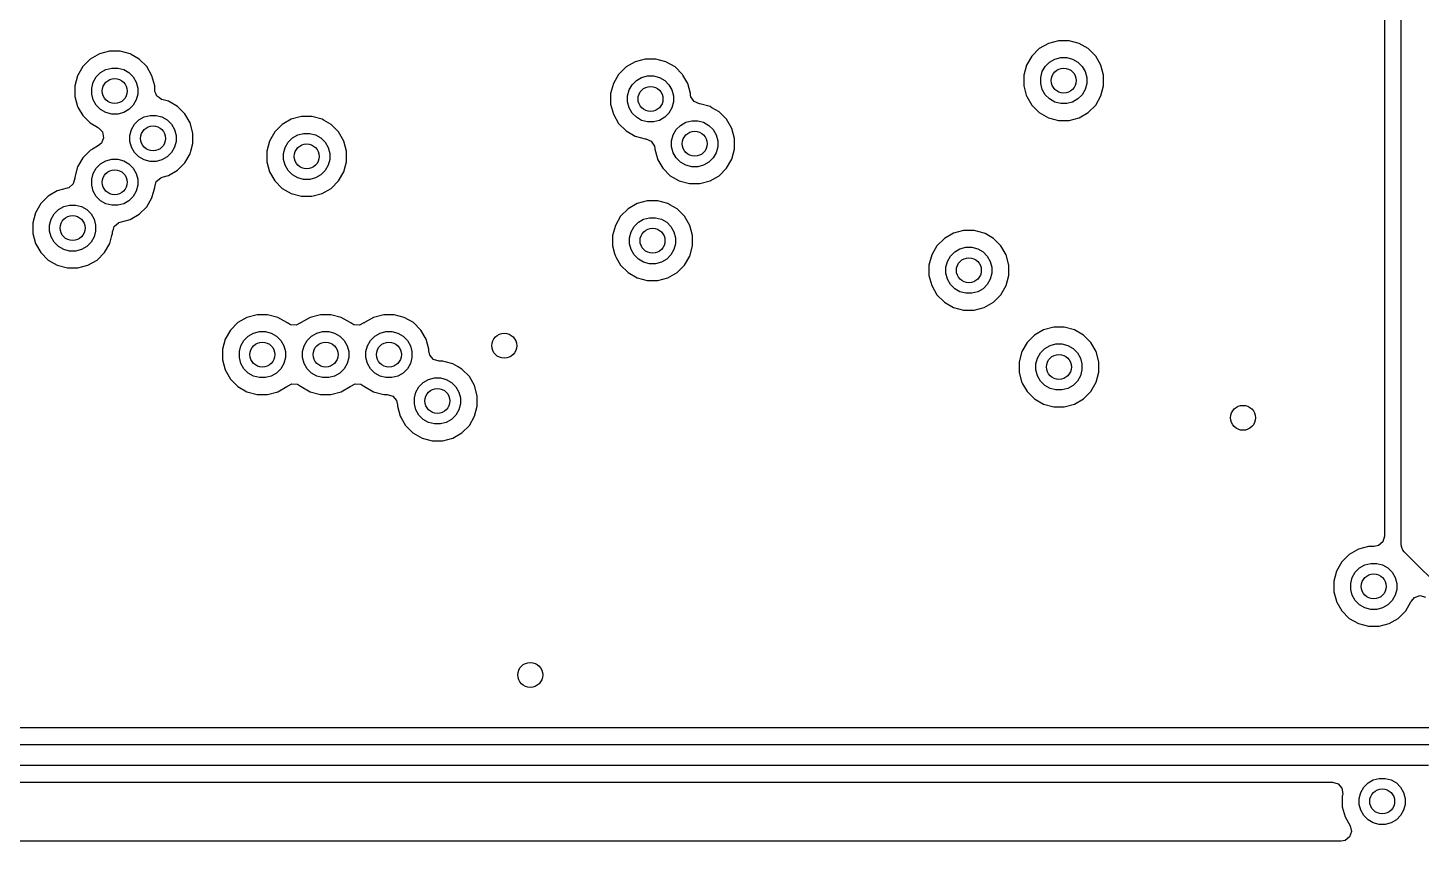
# Model space of a CAD drawing. Extents: x 4.96 to 8.86, y -3.82 to -3.08.
# Drawn here: x 5.454 to 6.114, y -3.821 to -3.435 of the extents above; entities that cross this region are included whole.
import ezdxf

# ---------------------------------------------------------------- set-up
doc = ezdxf.new("R2010")
doc.units = 0
doc.header["$MEASUREMENT"] = 0
doc.layers.add('BLACK', color=7, linetype='CONTINUOUS')

msp = doc.modelspace()

# ---------------------------------------------------------------- linework, layer by layer
at = {"layer": 'BLACK', "linetype": 'CONTINUOUS'}
for p, q in [((6.105, -3.68), (6.105, -3.22307)), ((6.09711, -3.26396), (6.09711, -3.6762)), ((5.94251, -3.44108), (5.9377, -3.44237)), ((5.94749, -3.44108), (5.94251, -3.44108)), ((5.9523, -3.44237), (5.94749, -3.44108)), ((5.4877, -3.44737), (5.48338, -3.44986)), ((5.49251, -3.44608), (5.4877, -3.44737)), ((5.4877, -3.44737), (5.4877, -3.44737)), ((5.49749, -3.44608), (5.49251, -3.44608)), ((5.5023, -3.44737), (5.49749, -3.44608)), ((5.50282, -3.44767), (5.5023, -3.44737)), ((5.5023, -3.44737), (5.5023, -3.44737)), ((5.5023, -3.44737), (5.5023, -3.44737)), ((5.50662, -3.44986), (5.50282, -3.44767)), ((5.92986, -3.44838), (5.92737, -3.4527)), ((5.93338, -3.44486), (5.92986, -3.44838)), ((5.9377, -3.44237), (5.93338, -3.44486)), ((5.9377, -3.44237), (5.9377, -3.44237)), ((5.95662, -3.44486), (5.9523, -3.44237)), ((5.96014, -3.44838), (5.95662, -3.44486)), ((5.96263, -3.4527), (5.96014, -3.44838)), ((5.47986, -3.45338), (5.47737, -3.4577)), ((5.48338, -3.44986), (5.47986, -3.45338)), ((5.48829, -3.45625), (5.49078, -3.45482)), ((5.49078, -3.45482), (5.49356, -3.45407)), ((5.49356, -3.45407), (5.49644, -3.45407)), ((5.49644, -3.45407), (5.49922, -3.45482)), ((5.49922, -3.45482), (5.50171, -3.45625)), ((5.51014, -3.45338), (5.50662, -3.44986)), ((5.51263, -3.4577), (5.51014, -3.45338)), ((5.73743, -3.45356), (5.73391, -3.45708)), ((5.74175, -3.45107), (5.73743, -3.45356)), ((5.74656, -3.44978), (5.74175, -3.45107)), ((5.74175, -3.45107), (5.74175, -3.45107)), ((5.75154, -3.44978), (5.74656, -3.44978)), ((5.75635, -3.45107), (5.75154, -3.44978)), ((5.76067, -3.45356), (5.75635, -3.45107)), ((5.76419, -3.45708), (5.76067, -3.45356)), ((5.92737, -3.4527), (5.92608, -3.45751)), ((5.92737, -3.4527), (5.92737, -3.4527)), ((5.92737, -3.4527), (5.92737, -3.4527)), ((5.93482, -3.45578), (5.93625, -3.45329)), ((5.93625, -3.45329), (5.93829, -3.45125)), ((5.93829, -3.45125), (5.94078, -3.44982)), ((5.94078, -3.44982), (5.94356, -3.44907)), ((5.94356, -3.44907), (5.94644, -3.44907)), ((5.94644, -3.44907), (5.94922, -3.44982)), ((5.94922, -3.44982), (5.95171, -3.45125)), ((5.95171, -3.45125), (5.95375, -3.45329)), ((5.95375, -3.45329), (5.95518, -3.45578)), ((5.96392, -3.45751), (5.96263, -3.4527)), ((5.47737, -3.4577), (5.47608, -3.46251)), ((5.47737, -3.4577), (5.47737, -3.4577)), ((5.48407, -3.46356), (5.48482, -3.46078)), ((5.48482, -3.46078), (5.48625, -3.45829)), ((5.48625, -3.45829), (5.48829, -3.45625)), ((5.50171, -3.45625), (5.50375, -3.45829)), ((5.50375, -3.45829), (5.50518, -3.46078)), ((5.50518, -3.46078), (5.50593, -3.46356)), ((5.51392, -3.46251), (5.51263, -3.4577)), ((5.73142, -3.4614), (5.73013, -3.46621)), ((5.73391, -3.45708), (5.73142, -3.4614)), ((5.73142, -3.4614), (5.73142, -3.4614)), ((5.7403, -3.46199), (5.74234, -3.45995)), ((5.74234, -3.45995), (5.74483, -3.45851)), ((5.74483, -3.45851), (5.74761, -3.45777)), ((5.74761, -3.45777), (5.75049, -3.45777)), ((5.75049, -3.45777), (5.75327, -3.45851)), ((5.75327, -3.45851), (5.75576, -3.45995)), ((5.75576, -3.45995), (5.7578, -3.46199)), ((5.76444, -3.45751), (5.76419, -3.45708)), ((5.76668, -3.4614), (5.76444, -3.45751)), ((5.76797, -3.46621), (5.76668, -3.4614)), ((5.92608, -3.45751), (5.92608, -3.46249)), ((5.93407, -3.45856), (5.93482, -3.45578)), ((5.93407, -3.46144), (5.93407, -3.45856)), ((5.93482, -3.46422), (5.93407, -3.46144)), ((5.95518, -3.45578), (5.95593, -3.45856)), ((5.95593, -3.46144), (5.95518, -3.46422)), ((5.95593, -3.45856), (5.95593, -3.46144)), ((5.96392, -3.46249), (5.96392, -3.45751)), ((5.47608, -3.46251), (5.47608, -3.46749)), ((5.47608, -3.46749), (5.47737, -3.47229)), ((5.48407, -3.46644), (5.48407, -3.46356)), ((5.48482, -3.46922), (5.48407, -3.46644)), ((5.50593, -3.46644), (5.50518, -3.46922)), ((5.50593, -3.46356), (5.50593, -3.46644)), ((5.51392, -3.46432), (5.51392, -3.46251)), ((5.51392, -3.46251), (5.51392, -3.46251)), ((5.51395, -3.46475), (5.51392, -3.46432)), ((5.51394, -3.46481), (5.51395, -3.46475)), ((5.51396, -3.46486), (5.51394, -3.46481)), ((5.51398, -3.46513), (5.51396, -3.46486)), ((5.51451, -3.46621), (5.51398, -3.46513)), ((5.51452, -3.46622), (5.51451, -3.46621)), ((5.51498, -3.46735), (5.51452, -3.46622)), ((5.51511, -3.46745), (5.51498, -3.46735)), ((5.51519, -3.4676), (5.51511, -3.46745)), ((5.51623, -3.46824), (5.51519, -3.4676)), ((5.51723, -3.46894), (5.51623, -3.46824)), ((5.73013, -3.46621), (5.73013, -3.47119)), ((5.73812, -3.46726), (5.73887, -3.46448)), ((5.73812, -3.47014), (5.73812, -3.46726)), ((5.73887, -3.46448), (5.7403, -3.46199)), ((5.7578, -3.46199), (5.75923, -3.46448)), ((5.75923, -3.46448), (5.75998, -3.46726)), ((5.75998, -3.46726), (5.75998, -3.47014)), ((5.76797, -3.46699), (5.76797, -3.46621)), ((5.76821, -3.46773), (5.76797, -3.46699)), ((5.7697, -3.46993), (5.76821, -3.46773)), ((5.92608, -3.46249), (5.92725, -3.46686)), ((5.92725, -3.46686), (5.92737, -3.4673)), ((5.92737, -3.4673), (5.92737, -3.4673)), ((5.92737, -3.4673), (5.92748, -3.46749)), ((5.92748, -3.46749), (5.92986, -3.47162)), ((5.93625, -3.46671), (5.93482, -3.46422)), ((5.93829, -3.46875), (5.93625, -3.46671)), ((5.95375, -3.46671), (5.95171, -3.46875)), ((5.95518, -3.46422), (5.95375, -3.46671)), ((5.96014, -3.47162), (5.96263, -3.4673)), ((5.96263, -3.4673), (5.96392, -3.46249)), ((5.47737, -3.47229), (5.47737, -3.4723)), ((5.47737, -3.4723), (5.47737, -3.4723)), ((5.47737, -3.4723), (5.4777, -3.47287)), ((5.4777, -3.47287), (5.47986, -3.47662)), ((5.48625, -3.47171), (5.48482, -3.46922)), ((5.48829, -3.47375), (5.48625, -3.47171)), ((5.49078, -3.47518), (5.48829, -3.47375)), ((5.50171, -3.47375), (5.49922, -3.47518)), ((5.50375, -3.47171), (5.50171, -3.47375)), ((5.50518, -3.46922), (5.50375, -3.47171)), ((5.51738, -3.46899), (5.51723, -3.46894)), ((5.52045, -3.46981), (5.51738, -3.46899)), ((5.52477, -3.4723), (5.52045, -3.46981)), ((5.52829, -3.47583), (5.52477, -3.4723)), ((5.73013, -3.47119), (5.73142, -3.476)), ((5.73887, -3.47292), (5.73812, -3.47014)), ((5.7403, -3.47541), (5.73887, -3.47292)), ((5.75923, -3.47292), (5.7578, -3.47541)), ((5.75998, -3.47014), (5.75923, -3.47292)), ((5.77221, -3.47105), (5.7697, -3.46993)), ((5.77249, -3.47108), (5.77221, -3.47105)), ((5.7773, -3.47237), (5.77249, -3.47108)), ((5.77817, -3.47287), (5.7773, -3.47237)), ((5.7773, -3.47237), (5.7773, -3.47237)), ((5.7773, -3.47237), (5.7773, -3.47237)), ((5.78162, -3.47486), (5.77817, -3.47287)), ((5.78514, -3.47838), (5.78162, -3.47486)), ((5.92986, -3.47162), (5.93338, -3.47514)), ((5.93338, -3.47514), (5.9377, -3.47763)), ((5.94078, -3.47018), (5.93829, -3.46875)), ((5.94356, -3.47093), (5.94078, -3.47018)), ((5.94644, -3.47093), (5.94356, -3.47093)), ((5.94922, -3.47018), (5.94644, -3.47093)), ((5.95171, -3.46875), (5.94922, -3.47018)), ((5.9523, -3.47763), (5.95662, -3.47514)), ((5.95662, -3.47514), (5.96014, -3.47162)), ((5.47986, -3.47662), (5.48338, -3.48014)), ((5.48338, -3.48014), (5.48684, -3.48213)), ((5.49356, -3.47593), (5.49078, -3.47518)), ((5.49644, -3.47593), (5.49356, -3.47593)), ((5.49922, -3.47518), (5.49644, -3.47593)), ((5.50297, -3.48322), (5.50441, -3.48073)), ((5.50441, -3.48073), (5.50644, -3.4787)), ((5.50644, -3.4787), (5.50893, -3.47726)), ((5.50893, -3.47726), (5.51171, -3.47651)), ((5.51171, -3.47651), (5.51459, -3.47651)), ((5.51459, -3.47651), (5.51737, -3.47726)), ((5.51737, -3.47726), (5.51986, -3.4787)), ((5.51986, -3.4787), (5.5219, -3.48073)), ((5.5219, -3.48073), (5.52334, -3.48322)), ((5.53078, -3.48014), (5.52829, -3.47583)), ((5.53207, -3.48495), (5.53078, -3.48014)), ((5.57438, -3.48086), (5.57086, -3.48438)), ((5.5787, -3.47837), (5.57438, -3.48086)), ((5.58351, -3.47708), (5.5787, -3.47837)), ((5.5787, -3.47837), (5.5787, -3.47837)), ((5.58849, -3.47708), (5.58351, -3.47708)), ((5.5933, -3.47837), (5.58849, -3.47708)), ((5.59425, -3.47892), (5.5933, -3.47837)), ((5.5933, -3.47837), (5.5933, -3.47837)), ((5.5933, -3.47837), (5.5933, -3.47837)), ((5.59762, -3.48086), (5.59425, -3.47892)), ((5.60114, -3.48438), (5.59762, -3.48086)), ((5.73142, -3.476), (5.73391, -3.48031)), ((5.73391, -3.48031), (5.73743, -3.48383)), ((5.74234, -3.47744), (5.7403, -3.47541)), ((5.74483, -3.47888), (5.74234, -3.47744)), ((5.74761, -3.47963), (5.74483, -3.47888)), ((5.75049, -3.47963), (5.74761, -3.47963)), ((5.75327, -3.47888), (5.75049, -3.47963)), ((5.75576, -3.47744), (5.75327, -3.47888)), ((5.7578, -3.47541), (5.75576, -3.47744)), ((5.76125, -3.48329), (5.76329, -3.48125)), ((5.76329, -3.48125), (5.76578, -3.47982)), ((5.76578, -3.47982), (5.76856, -3.47907)), ((5.76856, -3.47907), (5.77144, -3.47907)), ((5.77144, -3.47907), (5.77422, -3.47982)), ((5.77422, -3.47982), (5.77671, -3.48125)), ((5.77671, -3.48125), (5.77875, -3.48329)), ((5.78763, -3.4827), (5.78514, -3.47838)), ((5.9377, -3.47763), (5.94251, -3.47892)), ((5.94251, -3.47892), (5.94251, -3.47892)), ((5.94251, -3.47892), (5.94749, -3.47892)), ((5.94749, -3.47892), (5.9523, -3.47763)), ((5.94749, -3.47892), (5.94749, -3.47892)), ((5.48684, -3.48213), (5.48731, -3.48241)), ((5.48731, -3.48241), (5.48921, -3.4844)), ((5.48973, -3.4871), (5.48871, -3.48965)), ((5.48921, -3.4844), (5.48973, -3.4871)), ((5.50222, -3.486), (5.50297, -3.48322)), ((5.50222, -3.48888), (5.50222, -3.486)), ((5.52334, -3.48322), (5.52408, -3.486)), ((5.52408, -3.486), (5.52408, -3.48888)), ((5.53207, -3.48993), (5.53207, -3.48495)), ((5.57086, -3.48438), (5.56837, -3.4887)), ((5.57725, -3.48929), (5.57929, -3.48725)), ((5.57929, -3.48725), (5.58178, -3.48582)), ((5.58178, -3.48582), (5.58456, -3.48507)), ((5.58456, -3.48507), (5.58744, -3.48507)), ((5.58744, -3.48507), (5.59022, -3.48582)), ((5.59022, -3.48582), (5.59271, -3.48725)), ((5.59271, -3.48725), (5.59475, -3.48929)), ((5.60363, -3.4887), (5.60114, -3.48438)), ((5.73743, -3.48383), (5.74175, -3.48633)), ((5.74175, -3.48633), (5.74656, -3.48761)), ((5.74656, -3.48761), (5.74656, -3.48761)), ((5.74656, -3.48761), (5.74684, -3.48765)), ((5.74684, -3.48765), (5.74935, -3.48876)), ((5.75907, -3.48856), (5.75982, -3.48578)), ((5.75982, -3.48578), (5.76125, -3.48329)), ((5.77875, -3.48329), (5.78018, -3.48578)), ((5.78018, -3.48578), (5.78093, -3.48856)), ((5.78892, -3.48751), (5.78763, -3.4827)), ((5.78892, -3.49249), (5.78892, -3.48751)), ((5.48338, -3.49313), (5.47986, -3.49665)), ((5.48449, -3.49249), (5.48338, -3.49313)), ((5.48598, -3.49163), (5.48449, -3.49249)), ((5.48731, -3.49086), (5.48598, -3.49163)), ((5.48871, -3.48965), (5.48731, -3.49086)), ((5.50297, -3.49166), (5.50222, -3.48888)), ((5.50441, -3.49415), (5.50297, -3.49166)), ((5.50644, -3.49619), (5.50441, -3.49415)), ((5.5219, -3.49415), (5.51986, -3.49619)), ((5.52334, -3.49166), (5.5219, -3.49415)), ((5.52408, -3.48888), (5.52334, -3.49166)), ((5.52829, -3.49906), (5.53078, -3.49474)), ((5.53078, -3.49474), (5.53111, -3.49351)), ((5.53111, -3.49351), (5.53207, -3.48993)), ((5.56837, -3.4887), (5.56708, -3.49351)), ((5.56708, -3.49351), (5.56708, -3.49849)), ((5.56837, -3.4887), (5.56837, -3.4887)), ((5.57507, -3.49456), (5.57582, -3.49178)), ((5.57507, -3.49744), (5.57507, -3.49456)), ((5.57582, -3.49178), (5.57725, -3.48929)), ((5.59475, -3.48929), (5.59618, -3.49178)), ((5.59618, -3.49178), (5.59693, -3.49456)), ((5.59693, -3.49456), (5.59693, -3.49744)), ((5.60492, -3.49351), (5.60363, -3.4887)), ((5.60492, -3.49849), (5.60492, -3.49351)), ((5.74935, -3.48876), (5.75087, -3.49106)), ((5.75087, -3.49106), (5.75104, -3.49217)), ((5.75104, -3.49217), (5.75104, -3.49217)), ((5.75104, -3.49217), (5.75108, -3.49249)), ((5.75108, -3.49249), (5.75108, -3.49249)), ((5.75108, -3.49249), (5.75214, -3.49644)), ((5.75907, -3.49144), (5.75907, -3.48856)), ((5.75982, -3.49422), (5.75907, -3.49144)), ((5.76125, -3.49671), (5.75982, -3.49422)), ((5.78018, -3.49422), (5.77875, -3.49671)), ((5.78093, -3.49144), (5.78018, -3.49422)), ((5.78093, -3.48856), (5.78093, -3.49144)), ((5.78763, -3.4973), (5.78892, -3.49249)), ((5.47737, -3.50096), (5.47608, -3.50578)), ((5.47986, -3.49665), (5.47737, -3.50096)), ((5.47737, -3.50096), (5.47737, -3.50096)), ((5.48482, -3.50405), (5.48625, -3.50156)), ((5.48625, -3.50156), (5.48829, -3.49952)), ((5.48829, -3.49952), (5.49078, -3.49808)), ((5.49078, -3.49808), (5.49356, -3.49734)), ((5.49356, -3.49734), (5.49644, -3.49734)), ((5.49644, -3.49734), (5.49922, -3.49808)), ((5.49922, -3.49808), (5.50171, -3.49952)), ((5.50171, -3.49952), (5.50375, -3.50156)), ((5.50375, -3.50156), (5.50518, -3.50405)), ((5.50893, -3.49763), (5.50644, -3.49619)), ((5.51171, -3.49837), (5.50893, -3.49763)), ((5.51459, -3.49837), (5.51171, -3.49837)), ((5.51737, -3.49763), (5.51459, -3.49837)), ((5.51986, -3.49619), (5.51737, -3.49763)), ((5.52477, -3.50258), (5.52829, -3.49906)), ((5.56708, -3.49849), (5.56837, -3.5033)), ((5.57582, -3.50022), (5.57507, -3.49744)), ((5.57725, -3.50271), (5.57582, -3.50022)), ((5.59618, -3.50022), (5.59475, -3.50271)), ((5.59693, -3.49744), (5.59618, -3.50022)), ((5.60363, -3.5033), (5.60492, -3.49849)), ((5.75214, -3.49644), (5.75237, -3.4973)), ((5.75237, -3.4973), (5.75237, -3.4973)), ((5.75237, -3.4973), (5.75256, -3.49763)), ((5.75256, -3.49763), (5.75486, -3.50162)), ((5.76329, -3.49875), (5.76125, -3.49671)), ((5.76578, -3.50018), (5.76329, -3.49875)), ((5.76856, -3.50093), (5.76578, -3.50018)), ((5.77144, -3.50093), (5.76856, -3.50093)), ((5.77422, -3.50018), (5.77144, -3.50093)), ((5.77671, -3.49875), (5.77422, -3.50018)), ((5.77875, -3.49671), (5.77671, -3.49875)), ((5.78514, -3.50162), (5.78763, -3.4973)), ((5.47608, -3.50638), (5.47531, -3.50902)), ((5.47608, -3.50578), (5.47608, -3.50638)), ((5.48407, -3.50683), (5.48482, -3.50405)), ((5.48407, -3.50971), (5.48407, -3.50683)), ((5.50518, -3.50405), (5.50593, -3.50683)), ((5.50593, -3.50683), (5.50593, -3.50971)), ((5.51392, -3.51057), (5.51469, -3.50793)), ((5.51469, -3.50793), (5.51677, -3.50613)), ((5.51677, -3.50613), (5.51754, -3.50585)), ((5.51754, -3.50585), (5.52045, -3.50507)), ((5.52045, -3.50507), (5.52477, -3.50258)), ((5.56837, -3.5033), (5.57086, -3.50762)), ((5.57086, -3.50762), (5.57438, -3.51114)), ((5.57929, -3.50475), (5.57725, -3.50271)), ((5.58178, -3.50618), (5.57929, -3.50475)), ((5.58456, -3.50693), (5.58178, -3.50618)), ((5.58744, -3.50693), (5.58456, -3.50693)), ((5.59022, -3.50618), (5.58744, -3.50693)), ((5.59271, -3.50475), (5.59022, -3.50618)), ((5.59475, -3.50271), (5.59271, -3.50475)), ((5.59762, -3.51114), (5.60114, -3.50762)), ((5.60114, -3.50762), (5.60363, -3.5033)), ((5.75486, -3.50162), (5.75838, -3.50514)), ((5.75838, -3.50514), (5.7627, -3.50763)), ((5.7627, -3.50763), (5.76751, -3.50892)), ((5.77249, -3.50892), (5.7773, -3.50763)), ((5.7773, -3.50763), (5.78162, -3.50514)), ((5.78162, -3.50514), (5.78514, -3.50162)), ((5.4677, -3.51237), (5.46338, -3.51486)), ((5.47246, -3.51109), (5.4677, -3.51237)), ((5.4677, -3.51237), (5.4677, -3.51237)), ((5.47323, -3.51082), (5.47246, -3.51109)), ((5.47531, -3.50902), (5.47323, -3.51082)), ((5.48482, -3.51249), (5.48407, -3.50971)), ((5.48625, -3.51498), (5.48482, -3.51249)), ((5.50518, -3.51249), (5.50375, -3.51498)), ((5.50593, -3.50971), (5.50518, -3.51249)), ((5.51263, -3.51557), (5.51392, -3.51076)), ((5.51392, -3.51076), (5.51392, -3.51057)), ((5.57438, -3.51114), (5.5787, -3.51363)), ((5.5787, -3.51363), (5.58351, -3.51492)), ((5.58849, -3.51492), (5.5933, -3.51363)), ((5.5933, -3.51363), (5.59762, -3.51114)), ((5.76751, -3.50892), (5.76751, -3.50892)), ((5.76751, -3.50892), (5.77249, -3.50892)), ((5.77249, -3.50892), (5.77249, -3.50892)), ((5.45986, -3.51838), (5.45737, -3.5227)), ((5.46338, -3.51486), (5.45986, -3.51838)), ((5.46625, -3.52329), (5.46829, -3.52125)), ((5.46829, -3.52125), (5.47078, -3.51982)), ((5.47078, -3.51982), (5.47356, -3.51907)), ((5.47356, -3.51907), (5.47644, -3.51907)), ((5.47644, -3.51907), (5.47922, -3.51982)), ((5.47922, -3.51982), (5.48171, -3.52125)), ((5.48171, -3.52125), (5.48375, -3.52329)), ((5.48829, -3.51701), (5.48625, -3.51498)), ((5.49078, -3.51845), (5.48829, -3.51701)), ((5.49356, -3.5192), (5.49078, -3.51845)), ((5.49644, -3.5192), (5.49356, -3.5192)), ((5.49922, -3.51845), (5.49644, -3.5192)), ((5.50171, -3.51701), (5.49922, -3.51845)), ((5.50375, -3.51498), (5.50171, -3.51701)), ((5.50662, -3.5234), (5.51014, -3.51988)), ((5.51014, -3.51988), (5.51263, -3.51557)), ((5.58351, -3.51492), (5.58351, -3.51492)), ((5.58351, -3.51492), (5.58849, -3.51492)), ((5.58849, -3.51492), (5.58849, -3.51492)), ((5.73838, -3.52086), (5.73486, -3.52438)), ((5.7427, -3.51837), (5.73838, -3.52086)), ((5.74751, -3.51708), (5.7427, -3.51837)), ((5.7427, -3.51837), (5.7427, -3.51837)), ((5.75249, -3.51708), (5.74751, -3.51708)), ((5.7573, -3.51837), (5.75249, -3.51708)), ((5.75821, -3.51889), (5.7573, -3.51837)), ((5.7573, -3.51837), (5.7573, -3.51837)), ((5.7573, -3.51837), (5.7573, -3.51837)), ((5.76162, -3.52086), (5.75821, -3.51889)), ((5.76514, -3.52438), (5.76162, -3.52086)), ((5.45737, -3.5227), (5.45608, -3.52751)), ((5.45608, -3.52751), (5.45608, -3.53249)), ((5.45737, -3.5227), (5.45737, -3.5227)), ((5.46407, -3.52856), (5.46482, -3.52578)), ((5.46482, -3.52578), (5.46625, -3.52329)), ((5.48375, -3.52329), (5.48518, -3.52578)), ((5.48518, -3.52578), (5.48593, -3.52856)), ((5.4958, -3.52829), (5.49677, -3.52745)), ((5.49677, -3.52745), (5.49691, -3.5274)), ((5.49691, -3.5274), (5.49694, -3.52737)), ((5.49694, -3.52737), (5.49699, -3.52737)), ((5.49699, -3.52737), (5.49754, -3.52717)), ((5.49754, -3.52717), (5.5023, -3.52589)), ((5.5023, -3.52589), (5.50662, -3.5234)), ((5.73486, -3.52438), (5.73237, -3.5287)), ((5.74125, -3.52929), (5.74329, -3.52725)), ((5.74329, -3.52725), (5.74578, -3.52582)), ((5.74578, -3.52582), (5.74856, -3.52507)), ((5.74856, -3.52507), (5.75144, -3.52507)), ((5.75144, -3.52507), (5.75422, -3.52582)), ((5.75422, -3.52582), (5.75671, -3.52725)), ((5.75671, -3.52725), (5.75875, -3.52929)), ((5.76763, -3.5287), (5.76514, -3.52438)), ((5.45608, -3.53249), (5.45737, -3.5373)), ((5.46407, -3.53144), (5.46407, -3.52856)), ((5.46482, -3.53422), (5.46407, -3.53144)), ((5.46625, -3.53671), (5.46482, -3.53422)), ((5.48518, -3.53422), (5.48375, -3.53671)), ((5.48593, -3.53144), (5.48518, -3.53422)), ((5.48593, -3.52856), (5.48593, -3.53144)), ((5.49263, -3.5373), (5.49364, -3.53351)), ((5.49364, -3.53351), (5.49392, -3.53249)), ((5.49392, -3.5317), (5.49433, -3.53048)), ((5.49392, -3.53179), (5.49392, -3.5317)), ((5.49392, -3.53249), (5.49392, -3.53179)), ((5.49433, -3.53048), (5.49469, -3.52925)), ((5.49469, -3.52925), (5.49477, -3.52918)), ((5.49477, -3.52918), (5.4948, -3.52909)), ((5.4948, -3.52909), (5.4958, -3.52829)), ((5.73237, -3.5287), (5.73108, -3.53351)), ((5.73108, -3.53351), (5.73108, -3.53849)), ((5.73237, -3.5287), (5.73237, -3.5287)), ((5.73907, -3.53456), (5.73982, -3.53178)), ((5.73907, -3.53744), (5.73907, -3.53456)), ((5.73982, -3.53178), (5.74125, -3.52929)), ((5.75875, -3.52929), (5.76018, -3.53178)), ((5.76018, -3.53178), (5.76093, -3.53456)), ((5.76093, -3.53456), (5.76093, -3.53744)), ((5.76892, -3.53351), (5.76763, -3.5287)), ((5.76892, -3.53849), (5.76892, -3.53351)), ((5.8927, -3.53237), (5.88838, -3.53486)), ((5.89751, -3.53108), (5.8927, -3.53237)), ((5.8927, -3.53237), (5.8927, -3.53237)), ((5.90249, -3.53108), (5.89751, -3.53108)), ((5.9073, -3.53237), (5.90249, -3.53108)), ((5.90771, -3.53261), (5.9073, -3.53237)), ((5.9073, -3.53237), (5.9073, -3.53237)), ((5.9073, -3.53237), (5.9073, -3.53237)), ((5.91162, -3.53486), (5.90771, -3.53261)), ((5.45737, -3.5373), (5.45986, -3.54162)), ((5.46829, -3.53875), (5.46625, -3.53671)), ((5.47078, -3.54018), (5.46829, -3.53875)), ((5.47356, -3.54093), (5.47078, -3.54018)), ((5.47644, -3.54093), (5.47356, -3.54093)), ((5.47922, -3.54018), (5.47644, -3.54093)), ((5.48171, -3.53875), (5.47922, -3.54018)), ((5.48375, -3.53671), (5.48171, -3.53875)), ((5.49014, -3.54162), (5.49263, -3.5373)), ((5.73108, -3.53849), (5.73204, -3.54205)), ((5.73982, -3.54022), (5.73907, -3.53744)), ((5.74125, -3.54271), (5.73982, -3.54022)), ((5.76018, -3.54022), (5.75875, -3.54271)), ((5.76093, -3.53744), (5.76018, -3.54022)), ((5.76763, -3.5433), (5.76892, -3.53849)), ((5.88486, -3.53838), (5.88237, -3.5427)), ((5.88838, -3.53486), (5.88486, -3.53838)), ((5.89329, -3.54125), (5.89578, -3.53982)), ((5.89578, -3.53982), (5.89856, -3.53907)), ((5.89856, -3.53907), (5.90144, -3.53907)), ((5.90144, -3.53907), (5.90422, -3.53982)), ((5.90422, -3.53982), (5.90671, -3.54125)), ((5.91514, -3.53838), (5.91162, -3.53486)), ((5.91763, -3.5427), (5.91514, -3.53838)), ((5.45986, -3.54162), (5.46338, -3.54514)), ((5.46338, -3.54514), (5.4677, -3.54763)), ((5.4677, -3.54763), (5.47251, -3.54892)), ((5.47749, -3.54892), (5.4823, -3.54763)), ((5.4823, -3.54763), (5.48662, -3.54514)), ((5.48662, -3.54514), (5.49014, -3.54162)), ((5.73204, -3.54205), (5.73237, -3.5433)), ((5.73237, -3.5433), (5.73237, -3.5433)), ((5.73237, -3.5433), (5.73275, -3.54396)), ((5.73275, -3.54396), (5.73486, -3.54762)), ((5.73486, -3.54762), (5.73838, -3.55114)), ((5.74329, -3.54475), (5.74125, -3.54271)), ((5.74578, -3.54618), (5.74329, -3.54475)), ((5.74856, -3.54693), (5.74578, -3.54618)), ((5.75144, -3.54693), (5.74856, -3.54693)), ((5.75422, -3.54618), (5.75144, -3.54693)), ((5.75671, -3.54475), (5.75422, -3.54618)), ((5.75875, -3.54271), (5.75671, -3.54475)), ((5.76162, -3.55114), (5.76514, -3.54762)), ((5.76514, -3.54762), (5.7652, -3.54751)), ((5.7652, -3.54751), (5.76763, -3.5433)), ((5.88237, -3.5427), (5.88108, -3.54751)), ((5.88108, -3.54751), (5.88108, -3.55249)), ((5.88237, -3.5427), (5.88237, -3.5427)), ((5.88907, -3.54856), (5.88982, -3.54578)), ((5.88982, -3.54578), (5.89125, -3.54329)), ((5.89125, -3.54329), (5.89329, -3.54125)), ((5.90671, -3.54125), (5.90875, -3.54329)), ((5.90875, -3.54329), (5.91018, -3.54578)), ((5.91018, -3.54578), (5.91093, -3.54856)), ((5.91892, -3.54751), (5.91763, -3.5427)), ((5.91892, -3.55249), (5.91892, -3.54751)), ((5.47251, -3.54892), (5.47251, -3.54892)), ((5.47251, -3.54892), (5.47749, -3.54892)), ((5.47749, -3.54892), (5.47749, -3.54892)), ((5.73838, -3.55114), (5.7427, -3.55363)), ((5.7427, -3.55363), (5.74751, -3.55492)), ((5.75249, -3.55492), (5.7573, -3.55363)), ((5.7573, -3.55363), (5.76162, -3.55114)), ((5.88108, -3.55249), (5.88237, -3.5573)), ((5.88907, -3.55144), (5.88907, -3.54856)), ((5.88982, -3.55422), (5.88907, -3.55144)), ((5.89125, -3.55671), (5.88982, -3.55422)), ((5.91018, -3.55422), (5.90875, -3.55671)), ((5.91093, -3.55144), (5.91018, -3.55422)), ((5.91093, -3.54856), (5.91093, -3.55144)), ((5.91763, -3.5573), (5.91892, -3.55249)), ((5.74751, -3.55492), (5.74751, -3.55492)), ((5.74751, -3.55492), (5.75249, -3.55492)), ((5.75249, -3.55492), (5.75249, -3.55492)), ((5.88237, -3.5573), (5.88486, -3.56162)), ((5.89329, -3.55875), (5.89125, -3.55671)), ((5.89578, -3.56018), (5.89329, -3.55875)), ((5.89856, -3.56093), (5.89578, -3.56018)), ((5.90144, -3.56093), (5.89856, -3.56093)), ((5.90422, -3.56018), (5.90144, -3.56093)), ((5.90671, -3.55875), (5.90422, -3.56018)), ((5.90875, -3.55671), (5.90671, -3.55875)), ((5.91514, -3.56162), (5.91763, -3.5573)), ((5.88486, -3.56162), (5.88838, -3.56514)), ((5.88838, -3.56514), (5.8927, -3.56763)), ((5.8927, -3.56763), (5.89751, -3.56892)), ((5.90249, -3.56892), (5.9073, -3.56763)), ((5.9073, -3.56763), (5.91162, -3.56514)), ((5.91162, -3.56514), (5.91514, -3.56162)), ((5.5577, -3.57237), (5.55338, -3.57486)), ((5.56251, -3.57108), (5.5577, -3.57237)), ((5.5577, -3.57237), (5.5577, -3.57237)), ((5.56749, -3.57108), (5.56251, -3.57108)), ((5.5723, -3.57237), (5.56749, -3.57108)), ((5.57662, -3.57486), (5.5723, -3.57237)), ((5.5723, -3.57237), (5.5723, -3.57237)), ((5.5723, -3.57237), (5.5723, -3.57237)), ((5.5877, -3.57237), (5.58338, -3.57486)), ((5.59251, -3.57108), (5.5877, -3.57237)), ((5.5877, -3.57237), (5.5877, -3.57237)), ((5.59749, -3.57108), (5.59251, -3.57108)), ((5.6023, -3.57237), (5.59749, -3.57108)), ((5.60662, -3.57486), (5.6023, -3.57237)), ((5.6023, -3.57237), (5.6023, -3.57237)), ((5.6023, -3.57237), (5.6023, -3.57237)), ((5.6177, -3.57237), (5.61338, -3.57486)), ((5.62251, -3.57108), (5.6177, -3.57237)), ((5.6177, -3.57237), (5.6177, -3.57237)), ((5.62749, -3.57108), (5.62251, -3.57108)), ((5.6323, -3.57237), (5.62749, -3.57108)), ((5.63662, -3.57486), (5.6323, -3.57237)), ((5.89751, -3.56892), (5.89751, -3.56892)), ((5.89751, -3.56892), (5.90249, -3.56892)), ((5.90249, -3.56892), (5.90249, -3.56892)), ((5.54986, -3.57838), (5.54737, -3.5827)), ((5.55338, -3.57486), (5.54986, -3.57838)), ((5.55829, -3.58125), (5.56078, -3.57982)), ((5.56078, -3.57982), (5.56356, -3.57907)), ((5.56356, -3.57907), (5.56644, -3.57907)), ((5.56644, -3.57907), (5.56922, -3.57982)), ((5.56922, -3.57982), (5.57171, -3.58125)), ((5.57687, -3.57506), (5.57662, -3.57486)), ((5.5769, -3.57502), (5.57687, -3.57506)), ((5.57829, -3.57592), (5.5769, -3.57502)), ((5.58104, -3.57611), (5.57829, -3.57592)), ((5.58308, -3.575), (5.58104, -3.57611)), ((5.58313, -3.57506), (5.58308, -3.575)), ((5.58338, -3.57486), (5.58313, -3.57506)), ((5.58829, -3.58125), (5.59078, -3.57982)), ((5.59078, -3.57982), (5.59356, -3.57907)), ((5.59356, -3.57907), (5.59644, -3.57907)), ((5.59644, -3.57907), (5.59922, -3.57982)), ((5.59922, -3.57982), (5.60171, -3.58125)), ((5.60687, -3.57506), (5.60662, -3.57486)), ((5.6069, -3.57502), (5.60687, -3.57506)), ((5.60829, -3.57592), (5.6069, -3.57502)), ((5.61104, -3.57611), (5.60829, -3.57592)), ((5.61308, -3.575), (5.61104, -3.57611)), ((5.61313, -3.57506), (5.61308, -3.575)), ((5.61338, -3.57486), (5.61313, -3.57506)), ((5.61829, -3.58125), (5.62078, -3.57982)), ((5.62078, -3.57982), (5.62356, -3.57907)), ((5.62356, -3.57907), (5.62644, -3.57907)), ((5.62644, -3.57907), (5.62922, -3.57982)), ((5.62922, -3.57982), (5.63171, -3.58125)), ((5.64014, -3.57838), (5.63662, -3.57486)), ((5.64263, -3.5827), (5.64014, -3.57838)), ((5.9311, -3.58073), (5.92758, -3.58426)), ((5.93541, -3.57824), (5.9311, -3.58073)), ((5.94022, -3.57696), (5.93541, -3.57824)), ((5.93541, -3.57824), (5.93541, -3.57824)), ((5.9452, -3.57696), (5.94022, -3.57696)), ((5.95002, -3.57824), (5.9452, -3.57696)), ((5.95003, -3.57825), (5.95002, -3.57824)), ((5.95002, -3.57824), (5.95002, -3.57824)), ((5.95002, -3.57824), (5.95002, -3.57824)), ((5.95433, -3.58073), (5.95003, -3.57825)), ((5.95785, -3.58426), (5.95433, -3.58073)), ((5.54737, -3.5827), (5.54608, -3.58751)), ((5.54737, -3.5827), (5.54737, -3.5827)), ((5.55407, -3.58856), (5.55482, -3.58578)), ((5.55482, -3.58578), (5.55625, -3.58329)), ((5.55625, -3.58329), (5.55829, -3.58125)), ((5.57171, -3.58125), (5.57375, -3.58329)), ((5.57375, -3.58329), (5.57518, -3.58578)), ((5.57518, -3.58578), (5.57593, -3.58856)), ((5.58407, -3.58856), (5.58482, -3.58578)), ((5.58482, -3.58578), (5.58625, -3.58329)), ((5.58625, -3.58329), (5.58829, -3.58125)), ((5.60171, -3.58125), (5.60375, -3.58329)), ((5.60375, -3.58329), (5.60518, -3.58578)), ((5.60518, -3.58578), (5.60593, -3.58856)), ((5.61407, -3.58856), (5.61482, -3.58578)), ((5.61482, -3.58578), (5.61625, -3.58329)), ((5.61625, -3.58329), (5.61829, -3.58125)), ((5.63171, -3.58125), (5.63375, -3.58329)), ((5.63375, -3.58329), (5.63518, -3.58578)), ((5.63518, -3.58578), (5.63593, -3.58856)), ((5.64392, -3.58751), (5.64263, -3.5827)), ((5.92758, -3.58426), (5.92509, -3.58857)), ((5.93397, -3.58916), (5.936, -3.58713)), ((5.936, -3.58713), (5.9385, -3.58569)), ((5.9385, -3.58569), (5.94128, -3.58494)), ((5.94128, -3.58494), (5.94415, -3.58494)), ((5.94415, -3.58494), (5.94693, -3.58569)), ((5.94693, -3.58569), (5.94943, -3.58713)), ((5.94943, -3.58713), (5.95146, -3.58916)), ((5.96034, -3.58857), (5.95785, -3.58426)), ((5.54608, -3.58751), (5.54608, -3.59249)), ((5.54608, -3.59249), (5.54737, -3.5973)), ((5.55407, -3.59144), (5.55407, -3.58856)), ((5.55482, -3.59422), (5.55407, -3.59144)), ((5.57593, -3.59144), (5.57518, -3.59422)), ((5.57593, -3.58856), (5.57593, -3.59144)), ((5.58407, -3.59144), (5.58407, -3.58856)), ((5.58482, -3.59422), (5.58407, -3.59144)), ((5.60593, -3.59144), (5.60518, -3.59422)), ((5.60593, -3.58856), (5.60593, -3.59144)), ((5.61407, -3.59144), (5.61407, -3.58856)), ((5.61482, -3.59422), (5.61407, -3.59144)), ((5.63593, -3.59144), (5.63518, -3.59422)), ((5.63593, -3.58856), (5.63593, -3.59144)), ((5.64392, -3.5882), (5.64392, -3.58751)), ((5.64392, -3.58751), (5.64392, -3.58751)), ((5.64436, -3.59023), (5.64392, -3.5882)), ((5.64616, -3.59231), (5.64436, -3.59023)), ((5.6488, -3.59308), (5.64616, -3.59231)), ((5.65049, -3.59308), (5.6488, -3.59308)), ((5.65161, -3.59338), (5.65049, -3.59308)), ((5.6553, -3.59437), (5.65161, -3.59338)), ((5.92509, -3.58857), (5.9238, -3.59338)), ((5.9238, -3.59338), (5.9238, -3.59836)), ((5.92509, -3.58857), (5.92509, -3.58857)), ((5.93179, -3.59443), (5.93253, -3.59165)), ((5.93253, -3.59165), (5.93397, -3.58916)), ((5.95146, -3.58916), (5.9529, -3.59165)), ((5.9529, -3.59165), (5.95364, -3.59443)), ((5.96163, -3.59338), (5.96034, -3.58857)), ((5.96163, -3.59836), (5.96163, -3.59338)), ((5.54737, -3.5973), (5.54986, -3.60162)), ((5.55625, -3.59671), (5.55482, -3.59422)), ((5.55829, -3.59875), (5.55625, -3.59671)), ((5.56078, -3.60018), (5.55829, -3.59875)), ((5.56356, -3.60093), (5.56078, -3.60018)), ((5.56922, -3.60018), (5.56644, -3.60093)), ((5.57171, -3.59875), (5.56922, -3.60018)), ((5.57375, -3.59671), (5.57171, -3.59875)), ((5.57518, -3.59422), (5.57375, -3.59671)), ((5.58625, -3.59671), (5.58482, -3.59422)), ((5.58829, -3.59875), (5.58625, -3.59671)), ((5.59078, -3.60018), (5.58829, -3.59875)), ((5.59356, -3.60093), (5.59078, -3.60018)), ((5.59922, -3.60018), (5.59644, -3.60093)), ((5.60171, -3.59875), (5.59922, -3.60018)), ((5.60375, -3.59671), (5.60171, -3.59875)), ((5.60518, -3.59422), (5.60375, -3.59671)), ((5.61625, -3.59671), (5.61482, -3.59422)), ((5.61829, -3.59875), (5.61625, -3.59671)), ((5.62078, -3.60018), (5.61829, -3.59875)), ((5.62356, -3.60093), (5.62078, -3.60018)), ((5.62922, -3.60018), (5.62644, -3.60093)), ((5.63171, -3.59875), (5.62922, -3.60018)), ((5.63375, -3.59671), (5.63171, -3.59875)), ((5.63518, -3.59422), (5.63375, -3.59671)), ((5.65746, -3.59562), (5.6553, -3.59437)), ((5.6553, -3.59437), (5.6553, -3.59437)), ((5.6553, -3.59437), (5.6553, -3.59437)), ((5.65962, -3.59686), (5.65746, -3.59562)), ((5.66314, -3.60038), (5.65962, -3.59686)), ((5.66563, -3.6047), (5.66314, -3.60038)), ((5.9238, -3.59836), (5.92502, -3.60291)), ((5.93179, -3.59731), (5.93179, -3.59443)), ((5.93253, -3.60009), (5.93179, -3.59731)), ((5.93397, -3.60258), (5.93253, -3.60009)), ((5.9529, -3.60009), (5.95146, -3.60258)), ((5.95364, -3.59731), (5.9529, -3.60009)), ((5.95364, -3.59443), (5.95364, -3.59731)), ((5.96034, -3.60317), (5.96163, -3.59836)), ((5.54986, -3.60162), (5.55338, -3.60514)), ((5.55338, -3.60514), (5.5577, -3.60763)), ((5.56644, -3.60093), (5.56356, -3.60093)), ((5.5723, -3.60763), (5.57662, -3.60514)), ((5.57662, -3.60514), (5.57687, -3.60494)), ((5.57662, -3.60514), (5.57662, -3.60514)), ((5.57687, -3.60494), (5.57692, -3.605)), ((5.57692, -3.605), (5.57896, -3.60389)), ((5.57896, -3.60389), (5.58171, -3.60408)), ((5.58171, -3.60408), (5.5831, -3.60498)), ((5.5831, -3.60498), (5.58313, -3.60494)), ((5.58313, -3.60494), (5.58338, -3.60514)), ((5.58338, -3.60514), (5.58338, -3.60514)), ((5.58338, -3.60514), (5.58338, -3.60514)), ((5.58338, -3.60514), (5.5877, -3.60763)), ((5.59644, -3.60093), (5.59356, -3.60093)), ((5.6023, -3.60763), (5.60662, -3.60514)), ((5.60662, -3.60514), (5.60687, -3.60494)), ((5.60662, -3.60514), (5.60662, -3.60514)), ((5.60687, -3.60494), (5.60692, -3.605)), ((5.60692, -3.605), (5.60896, -3.60389)), ((5.60896, -3.60389), (5.61171, -3.60408)), ((5.61171, -3.60408), (5.6131, -3.60498)), ((5.6131, -3.60498), (5.61313, -3.60494)), ((5.61313, -3.60494), (5.61338, -3.60514)), ((5.61338, -3.60514), (5.61338, -3.60514)), ((5.61338, -3.60514), (5.61338, -3.60514)), ((5.61338, -3.60514), (5.6177, -3.60763)), ((5.62644, -3.60093), (5.62356, -3.60093)), ((5.63782, -3.60778), (5.63925, -3.60529)), ((5.63925, -3.60529), (5.64129, -3.60325)), ((5.64129, -3.60325), (5.64378, -3.60182)), ((5.64378, -3.60182), (5.64656, -3.60107)), ((5.64656, -3.60107), (5.64944, -3.60107)), ((5.64944, -3.60107), (5.65222, -3.60182)), ((5.65222, -3.60182), (5.65471, -3.60325)), ((5.65471, -3.60325), (5.65675, -3.60529)), ((5.65675, -3.60529), (5.65818, -3.60778)), ((5.66692, -3.60951), (5.66563, -3.6047)), ((5.92502, -3.60291), (5.92509, -3.60317)), ((5.92509, -3.60317), (5.92509, -3.60317)), ((5.92509, -3.60317), (5.9255, -3.60389)), ((5.9255, -3.60389), (5.92758, -3.60749)), ((5.936, -3.60462), (5.93397, -3.60258)), ((5.9385, -3.60606), (5.936, -3.60462)), ((5.94128, -3.6068), (5.9385, -3.60606)), ((5.94415, -3.6068), (5.94128, -3.6068)), ((5.94693, -3.60606), (5.94415, -3.6068)), ((5.94943, -3.60462), (5.94693, -3.60606)), ((5.95146, -3.60258), (5.94943, -3.60462)), ((5.95785, -3.60749), (5.96034, -3.60317)), ((5.5577, -3.60763), (5.56251, -3.60892)), ((5.56251, -3.60892), (5.56251, -3.60892)), ((5.56251, -3.60892), (5.56749, -3.60892)), ((5.56749, -3.60892), (5.5723, -3.60763)), ((5.56749, -3.60892), (5.56749, -3.60892)), ((5.5877, -3.60763), (5.59251, -3.60892)), ((5.59251, -3.60892), (5.59251, -3.60892)), ((5.59251, -3.60892), (5.59749, -3.60892)), ((5.59749, -3.60892), (5.6023, -3.60763)), ((5.59749, -3.60892), (5.59749, -3.60892)), ((5.6177, -3.60763), (5.62251, -3.60892)), ((5.62251, -3.60892), (5.62251, -3.60892)), ((5.62251, -3.60892), (5.6242, -3.60892)), ((5.6242, -3.60892), (5.62684, -3.60969)), ((5.62684, -3.60969), (5.62864, -3.61177)), ((5.62864, -3.61177), (5.62908, -3.6138)), ((5.62908, -3.6138), (5.62908, -3.61449)), ((5.63707, -3.61056), (5.63782, -3.60778)), ((5.63707, -3.61344), (5.63707, -3.61056)), ((5.63782, -3.61622), (5.63707, -3.61344)), ((5.65818, -3.60778), (5.65893, -3.61056)), ((5.65893, -3.61344), (5.65818, -3.61622)), ((5.65893, -3.61056), (5.65893, -3.61344)), ((5.66692, -3.61449), (5.66692, -3.60951)), ((5.92758, -3.60749), (5.9311, -3.61101)), ((5.9311, -3.61101), (5.93541, -3.6135)), ((5.93541, -3.6135), (5.94022, -3.61479)), ((5.9452, -3.61479), (5.95002, -3.6135)), ((5.95002, -3.6135), (5.95433, -3.61101)), ((5.95433, -3.61101), (5.95785, -3.60749)), ((5.62908, -3.61449), (5.63037, -3.61928)), ((5.63037, -3.61928), (5.63037, -3.6193)), ((5.63037, -3.6193), (5.63037, -3.6193)), ((5.63037, -3.6193), (5.63077, -3.61999)), ((5.63077, -3.61999), (5.63286, -3.62362)), ((5.63925, -3.61871), (5.63782, -3.61622)), ((5.64129, -3.62075), (5.63925, -3.61871)), ((5.65675, -3.61871), (5.65471, -3.62075)), ((5.65818, -3.61622), (5.65675, -3.61871)), ((5.66314, -3.62362), (5.66563, -3.6193)), ((5.66563, -3.6193), (5.66692, -3.61449)), ((5.94022, -3.61479), (5.94022, -3.61479)), ((5.94022, -3.61479), (5.9452, -3.61479)), ((5.9452, -3.61479), (5.9452, -3.61479)), ((5.63286, -3.62362), (5.63638, -3.62714)), ((5.64378, -3.62218), (5.64129, -3.62075)), ((5.64656, -3.62293), (5.64378, -3.62218)), ((5.64944, -3.62293), (5.64656, -3.62293)), ((5.65222, -3.62218), (5.64944, -3.62293)), ((5.65471, -3.62075), (5.65222, -3.62218)), ((5.65962, -3.62714), (5.66314, -3.62362)), ((5.63638, -3.62714), (5.6407, -3.62963)), ((5.6407, -3.62963), (5.64551, -3.63092)), ((5.64551, -3.63092), (5.64551, -3.63092)), ((5.64551, -3.63092), (5.65049, -3.63092)), ((5.65049, -3.63092), (5.6553, -3.62963)), ((5.65049, -3.63092), (5.65049, -3.63092)), ((5.6553, -3.62963), (5.65962, -3.62714)), ((6.09633, -3.67884), (6.09425, -3.68064)), ((6.09711, -3.6762), (6.09633, -3.67884)), ((6.08038, -3.68486), (6.07686, -3.68838)), ((6.0847, -3.68237), (6.08038, -3.68486)), ((6.08951, -3.68108), (6.0847, -3.68237)), ((6.0847, -3.68237), (6.0847, -3.68237)), ((6.09222, -3.68108), (6.08951, -3.68108)), ((6.09425, -3.68064), (6.09222, -3.68108)), ((6.1051, -3.68098), (6.105, -3.68)), ((6.10534, -3.68157), (6.1051, -3.68098)), ((6.1051, -3.68098), (6.1051, -3.68098)), ((6.10584, -3.68278), (6.10534, -3.68157)), ((6.10646, -3.68354), (6.10584, -3.68278)), ((6.10584, -3.68278), (6.10584, -3.68278)), ((6.12646, -3.70354), (6.10646, -3.68354)), ((6.07437, -3.6927), (6.07308, -3.69751)), ((6.07686, -3.68838), (6.07437, -3.6927)), ((6.07437, -3.6927), (6.07437, -3.6927)), ((6.08325, -3.69329), (6.08529, -3.69125)), ((6.08529, -3.69125), (6.08778, -3.68982)), ((6.08778, -3.68982), (6.09056, -3.68907)), ((6.09056, -3.68907), (6.09344, -3.68907)), ((6.09344, -3.68907), (6.09622, -3.68982)), ((6.09622, -3.68982), (6.09871, -3.69125)), ((6.09871, -3.69125), (6.10075, -3.69329)), ((6.07308, -3.69751), (6.07308, -3.70249)), ((6.08107, -3.69856), (6.08182, -3.69578)), ((6.08107, -3.70144), (6.08107, -3.69856)), ((6.08182, -3.69578), (6.08325, -3.69329)), ((6.10075, -3.69329), (6.10218, -3.69578)), ((6.10218, -3.69578), (6.10293, -3.69856)), ((6.10293, -3.69856), (6.10293, -3.70144)), ((6.07308, -3.70249), (6.07431, -3.70706)), ((6.08182, -3.70422), (6.08107, -3.70144)), ((6.08325, -3.70671), (6.08182, -3.70422)), ((6.10218, -3.70422), (6.10075, -3.70671)), ((6.10293, -3.70144), (6.10218, -3.70422)), ((6.10985, -3.70706), (6.11132, -3.70524)), ((6.11132, -3.70524), (6.11393, -3.70437)), ((6.11393, -3.70437), (6.1166, -3.70505)), ((6.07431, -3.70706), (6.07437, -3.7073)), ((6.07437, -3.7073), (6.07437, -3.7073)), ((6.07437, -3.7073), (6.07449, -3.70751)), ((6.07449, -3.70751), (6.07686, -3.71162)), ((6.07686, -3.71162), (6.08038, -3.71514)), ((6.08529, -3.70875), (6.08325, -3.70671)), ((6.08778, -3.71018), (6.08529, -3.70875)), ((6.09056, -3.71093), (6.08778, -3.71018)), ((6.09344, -3.71093), (6.09056, -3.71093)), ((6.09622, -3.71018), (6.09344, -3.71093)), ((6.09871, -3.70875), (6.09622, -3.71018)), ((6.10075, -3.70671), (6.09871, -3.70875)), ((6.10362, -3.71514), (6.10714, -3.71162)), ((6.10714, -3.71162), (6.10963, -3.7073)), ((6.10963, -3.7073), (6.10979, -3.70702)), ((6.10963, -3.7073), (6.10963, -3.7073)), ((6.10979, -3.70702), (6.10985, -3.70706)), ((6.08038, -3.71514), (6.0847, -3.71763)), ((6.0847, -3.71763), (6.08951, -3.71892)), ((6.08951, -3.71892), (6.08951, -3.71892)), ((6.08951, -3.71892), (6.09449, -3.71892)), ((6.09449, -3.71892), (6.0993, -3.71763)), ((6.09449, -3.71892), (6.09449, -3.71892)), ((6.0993, -3.71763), (6.10362, -3.71514)), ((6.1217, -3.76711), (5.24736, -3.76711)), ((5.24207, -3.775), (6.12, -3.775)), ((6.11793, -3.785), (5.24, -3.785)), ((6.08929, -3.79325), (6.09178, -3.79182)), ((6.09178, -3.79182), (6.09456, -3.79107)), ((6.09456, -3.79107), (6.09744, -3.79107)), ((6.09744, -3.79107), (6.10022, -3.79182)), ((6.10022, -3.79182), (6.10271, -3.79325)), ((5.2417, -3.79289), (6.07249, -3.79289)), ((6.07249, -3.79289), (6.07513, -3.79367)), ((6.07513, -3.79367), (6.07693, -3.79575)), ((6.07693, -3.79575), (6.07733, -3.79847)), ((6.07733, -3.79847), (6.07721, -3.79904)), ((6.08507, -3.80056), (6.08582, -3.79778)), ((6.08582, -3.79778), (6.08725, -3.79529)), ((6.08725, -3.79529), (6.08929, -3.79325)), ((6.10271, -3.79325), (6.10475, -3.79529)), ((6.10475, -3.79529), (6.10618, -3.79778)), ((6.10618, -3.79778), (6.10693, -3.80056)), ((6.07721, -3.79904), (6.07708, -3.79951)), ((6.07708, -3.79951), (6.07708, -3.80449)), ((6.07708, -3.80449), (6.07837, -3.8093)), ((6.08507, -3.80344), (6.08507, -3.80056)), ((6.08582, -3.80622), (6.08507, -3.80344)), ((6.10693, -3.80344), (6.10618, -3.80622)), ((6.10693, -3.80056), (6.10693, -3.80344)), ((6.07837, -3.8093), (6.08081, -3.81352)), ((6.08725, -3.80871), (6.08582, -3.80622)), ((6.08929, -3.81075), (6.08725, -3.80871)), ((6.09178, -3.81218), (6.08929, -3.81075)), ((6.10271, -3.81075), (6.10022, -3.81218)), ((6.10475, -3.80871), (6.10271, -3.81075)), ((6.10618, -3.80622), (6.10475, -3.80871)), ((6.08146, -3.8162), (6.08056, -3.8188)), ((6.08081, -3.81352), (6.08146, -3.8162)), ((6.09456, -3.81293), (6.09178, -3.81218)), ((6.09744, -3.81293), (6.09456, -3.81293)), ((6.10022, -3.81218), (6.09744, -3.81293)), ((6.07658, -3.82085), (4.96343, -3.82085)), ((6.0784, -3.8205), (6.07658, -3.82085)), ((6.08056, -3.8188), (6.0784, -3.8205))]:
    msp.add_line(p, q, dxfattribs=at)
at = {"layer": 'BLACK'}
for centre in [(5.945, -3.46), (5.495, -3.465), (5.74905, -3.4687), (5.51315, -3.48744), (5.77, -3.49), (5.586, -3.496), (5.495, -3.50827), (5.475, -3.53), (5.75, -3.536), (5.9, -3.55), (5.67968, -3.58581), (5.565, -3.59), (5.595, -3.59), (5.625, -3.59), (5.94271, -3.59587), (5.648, -3.612), (6.03, -3.62), (6.092, -3.7), (5.692, -3.742), (6.096, -3.802)]:
    msp.add_circle(centre, 0.00591, dxfattribs=at)

doc.saveas('drawing.dxf')
